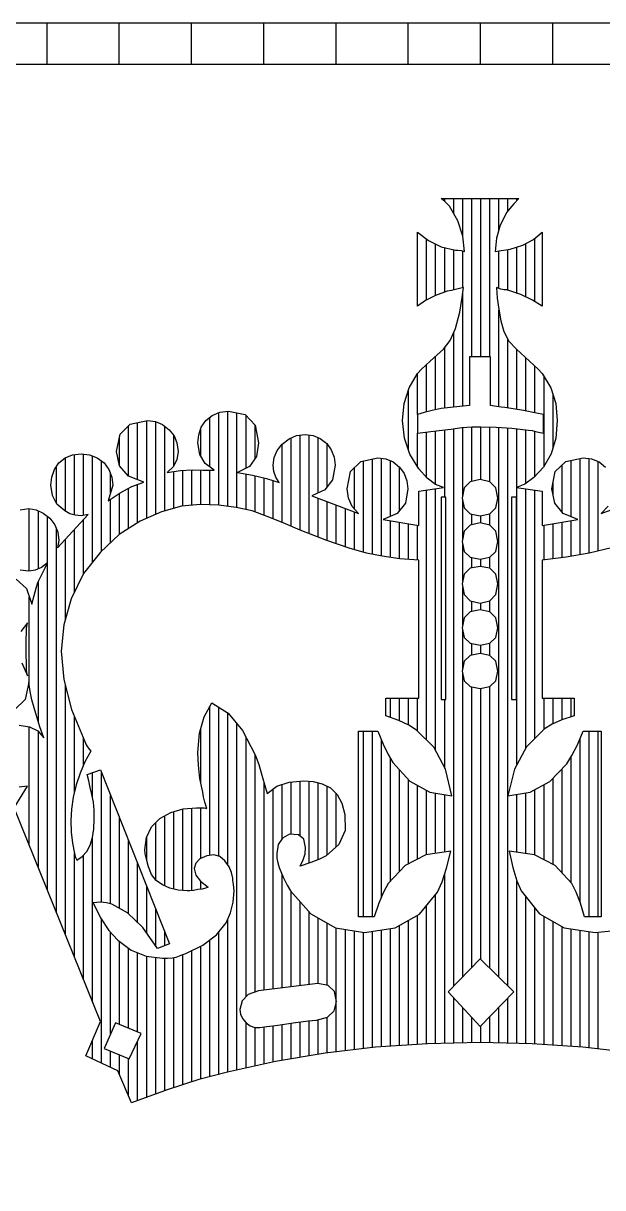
# Model space of a CAD drawing. Extents: x 271 to 16033, y -55852 to 2525.
# Drawn here: x 15933.842 to 15934.239, y -55790.212 to -55789.415 of the extents above; entities that cross this region are included whole.
import ezdxf

# ---------------------------------------------------------------- set-up
doc = ezdxf.new("R2010")
doc.units = 0
doc.header["$MEASUREMENT"] = 0
doc.layers.add('1501-KIR-BETON', color=30, linetype='Continuous')

msp = doc.modelspace()

# ---------------------------------------------------------------- hatches: boundary and pattern name
at = {"layer": '1501-KIR-BETON', "linetype": 'Continuous', "ltscale": 0.125}
h = msp.add_hatch(dxfattribs=at)
h.set_pattern_fill('ANSI31', color=250, scale=0.39543, angle=45, style=0, pattern_type=2)
h.set_pattern_definition([(90, (-439.163473, -591.78704), (-0.04942873692, 3e-18), [])])
h.paths.add_polyline_path([(15935.10555, -55789.41511), (15933.19639, -55789.41511), (15933.19639, -55791.94459), (15935.10555, -55791.94459)], flags=0)
h.paths.add_polyline_path([(15935.07632, -55789.44313), (15935.07632, -55791.91575), (15933.22524, -55791.91575), (15933.22524, -55789.44313)], flags=0)

# ---------------------------------------------------------------- linework, layer by layer
at = {"layer": '1501-KIR-BETON', "color": 250, "linetype": 'Continuous', "ltscale": 0.000325521}
for p, q in [((15934.13057, -55789.53698, 1172.19571), (15934.13057, -55789.53498, 1172.19571)), ((15934.13675, -55789.54531, 1172.19571), (15934.13675, -55789.53498, 1172.19571)), ((15934.14293, -55789.56024, 1172.19571), (15934.14293, -55789.53498, 1172.19571)), ((15934.14911, -55789.6433, 1172.19571), (15934.14911, -55789.53498, 1172.19571)), ((15934.15529, -55789.6433, 1172.19571), (15934.15529, -55789.53498, 1172.19571)), ((15934.16146, -55789.6433, 1172.19571), (15934.16146, -55789.53498, 1172.19571)), ((15934.16764, -55789.55656, 1172.19571), (15934.16764, -55789.53498, 1172.19571)), ((15934.17382, -55789.54337, 1172.19571), (15934.17382, -55789.53498, 1172.19571)), ((15934.18, -55789.53626, 1172.19571), (15934.18, -55789.53498, 1172.19571)), ((15934.11204, -55789.60869, 1172.19571), (15934.11204, -55789.55803, 1172.19571)), ((15934.11821, -55789.6045, 1172.19571), (15934.11821, -55789.56275, 1172.19571)), ((15934.12439, -55789.6014, 1172.19571), (15934.12439, -55789.5661, 1172.19571)), ((15934.18, -55789.59987, 1172.19571), (15934.18, -55789.56813, 1172.19571)), ((15934.18618, -55789.60236, 1172.19571), (15934.18618, -55789.56568, 1172.19571)), ((15934.19236, -55789.60549, 1172.19571), (15934.19236, -55789.56207, 1172.19571)), ((15934.13057, -55789.59906, 1172.19571), (15934.13057, -55789.56852, 1172.19571)), ((15934.13675, -55789.5975, 1172.19571), (15934.13675, -55789.57009, 1172.19571)), ((15934.14293, -55789.59604, 1172.19571), (15934.14293, -55789.57092, 1172.19571)), ((15934.16764, -55789.59646, 1172.19571), (15934.16764, -55789.57079, 1172.19571)), ((15934.17382, -55789.59783, 1172.19571), (15934.17382, -55789.56982, 1172.19571)), ((15934.14293, -55789.67703, 1172.19571), (15934.14293, -55789.59955, 1172.19571)), ((15934.16764, -55789.67757, 1172.19571), (15934.16764, -55789.61138, 1172.19571)), ((15934.13675, -55789.67767, 1172.19571), (15934.13675, -55789.62666, 1172.19571)), ((15934.17382, -55789.67825, 1172.19571), (15934.17382, -55789.63119, 1172.19571)), ((15934.13057, -55789.67841, 1172.19571), (15934.13057, -55789.63696, 1172.19571)), ((15934.18, -55789.67932, 1172.19571), (15934.18, -55789.63833, 1172.19571)), ((15934.12439, -55789.67947, 1172.19571), (15934.12439, -55789.64283, 1172.19571)), ((15934.18618, -55789.68041, 1172.19571), (15934.18618, -55789.64392, 1172.19571)), ((15934.11204, -55789.68284, 1172.19571), (15934.11204, -55789.65481, 1172.19571)), ((15934.11821, -55789.68091, 1172.19571), (15934.11821, -55789.64854, 1172.19571)), ((15934.19236, -55789.68157, 1172.19571), (15934.19236, -55789.64972, 1172.19571)), ((15934.19854, -55789.718, 1172.19571), (15934.19854, -55789.65686, 1172.19571)), ((15934.10586, -55789.7074, 1172.19571), (15934.10586, -55789.66575, 1172.19571)), ((15934.20471, -55789.70558, 1172.19571), (15934.20471, -55789.66952, 1172.19571)), ((15933.92668, -55789.75376, 1172.19571), (15933.92668, -55789.68705, 1172.19571)), ((15933.96993, -55789.71863, 1172.19571), (15933.96993, -55789.68467, 1172.19571)), ((15933.97611, -55789.74474, 1172.19571), (15933.97611, -55789.68141, 1172.19571)), ((15933.98229, -55789.74554, 1172.19571), (15933.98229, -55789.68044, 1172.19571)), ((15933.98846, -55789.74639, 1172.19571), (15933.98846, -55789.68163, 1172.19571)), ((15933.99464, -55789.71946, 1172.19571), (15933.99464, -55789.68342, 1172.19571)), ((15933.91432, -55789.72497, 1172.19571), (15933.91432, -55789.69043, 1172.19571)), ((15933.9205, -55789.72736, 1172.19571), (15933.9205, -55789.68829, 1172.19571)), ((15933.93286, -55789.75104, 1172.19571), (15933.93286, -55789.68776, 1172.19571)), ((15933.93904, -55789.74867, 1172.19571), (15933.93904, -55789.69087, 1172.19571)), ((15933.96375, -55789.71138, 1172.19571), (15933.96375, -55789.69228, 1172.19571)), ((15934.00082, -55789.71288, 1172.19571), (15934.00082, -55789.68997, 1172.19571)), ((15934.11204, -55789.71855, 1172.19571), (15934.11204, -55789.6956, 1172.19571)), ((15934.11821, -55789.72588, 1172.19571), (15934.11821, -55789.6948, 1172.19571)), ((15934.12439, -55789.7307, 1172.19571), (15934.12439, -55789.69397, 1172.19571)), ((15934.13057, -55789.73928, 1172.19571), (15934.13057, -55789.69321, 1172.19571)), ((15934.13675, -55790.074, 1172.19571), (15934.13675, -55789.69246, 1172.19571)), ((15934.14293, -55789.73808, 1172.19571), (15934.14293, -55789.6917, 1172.19571)), ((15934.14911, -55789.72849, 1172.19571), (15934.14911, -55789.69124, 1172.19571)), ((15934.15529, -55789.72741, 1172.19571), (15934.15529, -55789.6911, 1172.19571)), ((15934.16146, -55789.72872, 1172.19571), (15934.16146, -55789.69125, 1172.19571)), ((15934.16764, -55790.06771, 1172.19571), (15934.16764, -55789.69151, 1172.19571)), ((15934.17382, -55790.07378, 1172.19571), (15934.17382, -55789.69197, 1172.19571)), ((15934.18, -55789.73255, 1172.19571), (15934.18, -55789.6926, 1172.19571)), ((15934.18618, -55789.73001, 1172.19571), (15934.18618, -55789.69334, 1172.19571)), ((15934.19236, -55789.72505, 1172.19571), (15934.19236, -55789.69423, 1172.19571)), ((15933.90814, -55789.71788, 1172.19571), (15933.90814, -55789.6978, 1172.19571)), ((15933.94521, -55789.71778, 1172.19571), (15933.94521, -55789.69708, 1172.19571)), ((15934.01936, -55789.75658, 1172.19571), (15934.01936, -55789.70304, 1172.19571)), ((15934.02554, -55789.75924, 1172.19571), (15934.02554, -55789.69885, 1172.19571)), ((15934.03171, -55789.76192, 1172.19571), (15934.03171, -55789.69688, 1172.19571)), ((15934.03789, -55789.76428, 1172.19571), (15934.03789, -55789.69678, 1172.19571)), ((15934.04407, -55789.73635, 1172.19571), (15934.04407, -55789.69859, 1172.19571)), ((15934.05025, -55789.73201, 1172.19571), (15934.05025, -55789.70318, 1172.19571)), ((15933.87725, -55789.75158, 1172.19571), (15933.87725, -55789.71015, 1172.19571)), ((15933.88343, -55789.75177, 1172.19571), (15933.88343, -55789.70981, 1172.19571)), ((15933.88961, -55789.78372, 1172.19571), (15933.88961, -55789.71111, 1172.19571)), ((15933.86489, -55789.74331, 1172.19571), (15933.86489, -55789.71838, 1172.19571)), ((15933.87107, -55789.74895, 1172.19571), (15933.87107, -55789.71225, 1172.19571)), ((15933.89579, -55789.77612, 1172.19571), (15933.89579, -55789.71458, 1172.19571)), ((15934.01318, -55789.71751, 1172.19571), (15934.01318, -55789.71739, 1172.19571)), ((15934.06879, -55789.74735, 1172.19571), (15934.06879, -55789.71924, 1172.19571)), ((15934.07496, -55789.77698, 1172.19571), (15934.07496, -55789.71448, 1172.19571)), ((15934.08114, -55789.77841, 1172.19571), (15934.08114, -55789.71324, 1172.19571)), ((15934.08732, -55789.77967, 1172.19571), (15934.08732, -55789.7128, 1172.19571)), ((15934.0935, -55789.75246, 1172.19571), (15934.0935, -55789.71449, 1172.19571)), ((15934.09968, -55789.74852, 1172.19571), (15934.09968, -55789.71868, 1172.19571)), ((15934.21089, -55789.74954, 1172.19571), (15934.21089, -55789.71727, 1172.19571)), ((15934.21707, -55789.75269, 1172.19571), (15934.21707, -55789.71411, 1172.19571)), ((15934.22325, -55789.77871, 1172.19571), (15934.22325, -55789.7129, 1172.19571)), ((15934.22943, -55789.77759, 1172.19571), (15934.22943, -55789.71298, 1172.19571)), ((15934.23561, -55789.77609, 1172.19571), (15934.23561, -55789.71502, 1172.19571)), ((15933.90196, -55789.73645, 1172.19571), (15933.90196, -55789.72315, 1172.19571)), ((15933.94521, -55789.74695, 1172.19571), (15933.94521, -55789.72176, 1172.19571)), ((15933.95139, -55789.74539, 1172.19571), (15933.95139, -55789.72103, 1172.19571)), ((15933.95757, -55789.74478, 1172.19571), (15933.95757, -55789.72063, 1172.19571)), ((15933.96375, -55789.74424, 1172.19571), (15933.96375, -55789.72073, 1172.19571)), ((15933.96993, -55789.74449, 1172.19571), (15933.96993, -55789.72075, 1172.19571)), ((15933.99464, -55789.74779, 1172.19571), (15933.99464, -55789.72344, 1172.19571)), ((15934.00082, -55789.74947, 1172.19571), (15934.00082, -55789.72469, 1172.19571)), ((15934.007, -55789.75169, 1172.19571), (15934.007, -55789.72624, 1172.19571)), ((15933.91432, -55789.76081, 1172.19571), (15933.91432, -55789.73316, 1172.19571)), ((15933.9205, -55789.75682, 1172.19571), (15933.9205, -55789.73051, 1172.19571)), ((15934.01318, -55789.75409, 1172.19571), (15934.01318, -55789.72808, 1172.19571)), ((15934.11821, -55789.90548, 1172.19571), (15934.11821, -55789.73437, 1172.19571)), ((15934.12439, -55789.91255, 1172.19571), (15934.12439, -55789.73348, 1172.19571)), ((15934.18, -55789.92209, 1172.19571), (15934.18, -55789.73275, 1172.19571)), ((15934.18618, -55789.91083, 1172.19571), (15934.18618, -55789.73361, 1172.19571)), ((15934.19236, -55789.9044, 1172.19571), (15934.19236, -55789.73446, 1172.19571)), ((15934.20471, -55789.73759, 1172.19571), (15934.20471, -55789.72959, 1172.19571)), ((15933.90196, -55789.77043, 1172.19571), (15933.90196, -55789.74067, 1172.19571)), ((15933.90814, -55789.76479, 1172.19571), (15933.90814, -55789.73647, 1172.19571)), ((15934.04407, -55789.76665, 1172.19571), (15934.04407, -55789.74013, 1172.19571)), ((15934.05025, -55789.76901, 1172.19571), (15934.05025, -55789.74243, 1172.19571)), ((15934.14293, -55789.76774, 1172.19571), (15934.14293, -55789.74193, 1172.19571)), ((15933.84636, -55789.78989, 1172.19571), (15933.84636, -55789.74716, 1172.19571)), ((15933.85254, -55789.78834, 1172.19571), (15933.85254, -55789.74859, 1172.19571)), ((15934.05643, -55789.77115, 1172.19571), (15934.05643, -55789.74473, 1172.19571)), ((15934.06261, -55789.7733, 1172.19571), (15934.06261, -55789.74703, 1172.19571)), ((15934.06879, -55789.77521, 1172.19571), (15934.06879, -55789.74933, 1172.19571)), ((15934.14911, -55789.75815, 1172.19571), (15934.14911, -55789.75089, 1172.19571)), ((15934.16146, -55789.75837, 1172.19571), (15934.16146, -55789.75067, 1172.19571)), ((15933.85871, -55789.78421, 1172.19571), (15933.85871, -55789.75239, 1172.19571)), ((15933.88343, -55789.79163, 1172.19571), (15933.88343, -55789.75478, 1172.19571)), ((15934.0935, -55789.78055, 1172.19571), (15934.0935, -55789.75536, 1172.19571)), ((15934.09968, -55789.7814, 1172.19571), (15934.09968, -55789.7564, 1172.19571)), ((15934.10586, -55789.78193, 1172.19571), (15934.10586, -55789.75743, 1172.19571)), ((15934.11204, -55789.78245, 1172.19571), (15934.11204, -55789.75847, 1172.19571)), ((15934.15529, -55789.75707, 1172.19571), (15934.15529, -55789.75196, 1172.19571)), ((15934.19854, -55789.78236, 1172.19571), (15934.19854, -55789.75841, 1172.19571)), ((15934.20471, -55789.78158, 1172.19571), (15934.20471, -55789.75737, 1172.19571)), ((15934.21089, -55789.78081, 1172.19571), (15934.21089, -55789.75633, 1172.19571)), ((15934.21707, -55789.77984, 1172.19571), (15934.21707, -55789.7553, 1172.19571)), ((15933.86489, -55790.02334, 1172.19571), (15933.86489, -55789.76087, 1172.19571)), ((15933.87725, -55789.80448, 1172.19571), (15933.87725, -55789.76145, 1172.19571)), ((15933.87107, -55789.82274, 1172.19571), (15933.87107, -55789.76813, 1172.19571)), ((15934.14293, -55789.79675, 1172.19571), (15934.14293, -55789.77165, 1172.19571)), ((15934.14911, -55789.78778, 1172.19571), (15934.14911, -55789.78063, 1172.19571)), ((15934.15529, -55789.78672, 1172.19571), (15934.15529, -55789.78162, 1172.19571)), ((15934.16146, -55789.788, 1172.19571), (15934.16146, -55789.78043, 1172.19571)), ((15933.85871, -55790.008, 1172.19571), (15933.85871, -55789.78424, 1172.19571)), ((15933.85254, -55789.89302, 1172.19571), (15933.85254, -55789.79697, 1172.19571)), ((15934.14293, -55789.82674, 1172.19571), (15934.14293, -55789.80063, 1172.19571)), ((15933.84636, -55789.86856, 1172.19571), (15933.84636, -55789.80764, 1172.19571)), ((15934.14911, -55789.81745, 1172.19571), (15934.14911, -55789.81051, 1172.19571)), ((15934.15529, -55789.81638, 1172.19571), (15934.15529, -55789.81169, 1172.19571)), ((15934.16146, -55789.81768, 1172.19571), (15934.16146, -55789.81027, 1172.19571)), ((15934.14293, -55789.85643, 1172.19571), (15934.14293, -55789.83052, 1172.19571)), ((15934.14911, -55789.84745, 1172.19571), (15934.14911, -55789.83948, 1172.19571)), ((15934.15529, -55789.84646, 1172.19571), (15934.15529, -55789.84054, 1172.19571)), ((15934.16146, -55789.84765, 1172.19571), (15934.16146, -55789.83926, 1172.19571)), ((15934.14293, -55790.06759, 1172.19571), (15934.14293, -55789.86017, 1172.19571)), ((15933.87107, -55790.03868, 1172.19571), (15933.87107, -55789.86812, 1172.19571)), ((15934.14911, -55790.06118, 1172.19571), (15934.14911, -55789.8691, 1172.19571)), ((15934.15529, -55790.05558, 1172.19571), (15934.15529, -55789.87016, 1172.19571)), ((15934.16146, -55790.06165, 1172.19571), (15934.16146, -55789.86888, 1172.19571)), ((15934.0935, -55789.89001, 1172.19571), (15934.0935, -55789.87686, 1172.19571)), ((15934.09968, -55789.89233, 1172.19571), (15934.09968, -55789.87686, 1172.19571)), ((15934.10586, -55789.89525, 1172.19571), (15934.10586, -55789.87686, 1172.19571)), ((15934.11204, -55789.89949, 1172.19571), (15934.11204, -55789.87686, 1172.19571)), ((15934.13057, -55789.92409, 1172.19571), (15934.13057, -55789.87768, 1172.19571)), ((15934.19854, -55789.89832, 1172.19571), (15934.19854, -55789.87686, 1172.19571)), ((15934.20471, -55789.89438, 1172.19571), (15934.20471, -55789.87686, 1172.19571)), ((15934.21089, -55789.89167, 1172.19571), (15934.21089, -55789.87686, 1172.19571)), ((15934.21707, -55789.88953, 1172.19571), (15934.21707, -55789.87686, 1172.19571)), ((15933.96993, -55789.98447, 1172.19571), (15933.96993, -55789.88241, 1172.19571)), ((15933.97611, -55789.98503, 1172.19571), (15933.97611, -55789.88319, 1172.19571)), ((15933.87725, -55789.94132, 1172.19571), (15933.87725, -55789.88924, 1172.19571)), ((15933.98229, -55789.9911, 1172.19571), (15933.98229, -55789.88703, 1172.19571)), ((15933.98846, -55790.13118, 1172.19571), (15933.98846, -55789.89434, 1172.19571)), ((15933.84636, -55789.97732, 1172.19571), (15933.84636, -55789.89632, 1172.19571)), ((15933.85254, -55789.99266, 1172.19571), (15933.85254, -55789.89967, 1172.19571)), ((15933.96375, -55789.93514, 1172.19571), (15933.96375, -55789.8975, 1172.19571)), ((15934.07496, -55790.02639, 1172.19571), (15934.07496, -55789.89951, 1172.19571)), ((15934.08114, -55790.02639, 1172.19571), (15934.08114, -55789.89951, 1172.19571)), ((15934.22943, -55790.02639, 1172.19571), (15934.22943, -55789.89951, 1172.19571)), ((15934.23561, -55790.02639, 1172.19571), (15934.23561, -55789.89951, 1172.19571)), ((15933.88343, -55789.92271, 1172.19571), (15933.88343, -55789.90444, 1172.19571)), ((15933.99464, -55790.08114, 1172.19571), (15933.99464, -55789.90349, 1172.19571)), ((15934.08732, -55790.01278, 1172.19571), (15934.08732, -55789.9055, 1172.19571)), ((15934.22325, -55790.01629, 1172.19571), (15934.22325, -55789.90428, 1172.19571)), ((15934.00082, -55790.07792, 1172.19571), (15934.00082, -55789.91556, 1172.19571)), ((15934.0935, -55790.00196, 1172.19571), (15934.0935, -55789.91815, 1172.19571)), ((15934.21707, -55790.00322, 1172.19571), (15934.21707, -55789.91708, 1172.19571)), ((15934.09968, -55789.99535, 1172.19571), (15934.09968, -55789.9258, 1172.19571)), ((15934.21089, -55789.99646, 1172.19571), (15934.21089, -55789.92516, 1172.19571)), ((15933.88961, -55789.9448, 1172.19571), (15933.88961, -55789.92782, 1172.19571)), ((15933.89579, -55790.01653, 1172.19571), (15933.89579, -55789.92789, 1172.19571)), ((15934.007, -55790.07657, 1172.19571), (15934.007, -55789.93453, 1172.19571)), ((15934.02554, -55789.97003, 1172.19571), (15934.02554, -55789.93413, 1172.19571)), ((15934.03171, -55789.97134, 1172.19571), (15934.03171, -55789.93353, 1172.19571)), ((15934.03789, -55789.9897, 1172.19571), (15934.03789, -55789.93361, 1172.19571)), ((15934.10586, -55789.99008, 1172.19571), (15934.10586, -55789.93252, 1172.19571)), ((15934.20471, -55789.99056, 1172.19571), (15934.20471, -55789.93157, 1172.19571)), ((15934.01318, -55790.07581, 1172.19571), (15934.01318, -55789.939, 1172.19571)), ((15934.01936, -55789.97276, 1172.19571), (15934.01936, -55789.93591, 1172.19571)), ((15934.04407, -55789.98731, 1172.19571), (15934.04407, -55789.93477, 1172.19571)), ((15934.05025, -55789.98407, 1172.19571), (15934.05025, -55789.93722, 1172.19571)), ((15934.05643, -55789.97857, 1172.19571), (15934.05643, -55789.94212, 1172.19571)), ((15934.11204, -55789.98686, 1172.19571), (15934.11204, -55789.93647, 1172.19571)), ((15934.11821, -55789.98386, 1172.19571), (15934.11821, -55789.93992, 1172.19571)), ((15934.12439, -55789.98297, 1172.19571), (15934.12439, -55789.94175, 1172.19571)), ((15934.18, -55789.98224, 1172.19571), (15934.18, -55789.94257, 1172.19571)), ((15934.18618, -55789.98311, 1172.19571), (15934.18618, -55789.94158, 1172.19571)), ((15934.19236, -55789.98413, 1172.19571), (15934.19236, -55789.93933, 1172.19571)), ((15934.19854, -55789.98734, 1172.19571), (15934.19854, -55789.93599, 1172.19571)), ((15933.90196, -55790.01749, 1172.19571), (15933.90196, -55789.94342, 1172.19571)), ((15934.13057, -55789.98208, 1172.19571), (15934.13057, -55789.94276, 1172.19571)), ((15933.93904, -55790.00529, 1172.19571), (15933.93904, -55789.9574, 1172.19571)), ((15933.94521, -55790.00751, 1172.19571), (15933.94521, -55789.9545, 1172.19571)), ((15933.95139, -55790.00844, 1172.19571), (15933.95139, -55789.95267, 1172.19571)), ((15933.95757, -55790.0085, 1172.19571), (15933.95757, -55789.95211, 1172.19571)), ((15933.96375, -55789.98655, 1172.19571), (15933.96375, -55789.95183, 1172.19571)), ((15933.90814, -55790.02066, 1172.19571), (15933.90814, -55789.95895, 1172.19571)), ((15933.93286, -55790.00117, 1172.19571), (15933.93286, -55789.9621, 1172.19571)), ((15933.88961, -55790.08471, 1172.19571), (15933.88961, -55789.97219, 1172.19571)), ((15933.91432, -55790.02443, 1172.19571), (15933.91432, -55789.97448, 1172.19571)), ((15933.92668, -55789.98756, 1172.19571), (15933.92668, -55789.97192, 1172.19571)), ((15933.87725, -55790.05402, 1172.19571), (15933.87725, -55789.98304, 1172.19571)), ((15933.88343, -55790.06936, 1172.19571), (15933.88343, -55789.98426, 1172.19571)), ((15933.9205, -55790.03043, 1172.19571), (15933.9205, -55789.99002, 1172.19571)), ((15934.01936, -55790.07506, 1172.19571), (15934.01936, -55789.99745, 1172.19571)), ((15934.13057, -55790.11298, 1172.19571), (15934.13057, -55789.99698, 1172.19571)), ((15933.92668, -55790.03766, 1172.19571), (15933.92668, -55790.00555, 1172.19571)), ((15933.96375, -55790.00753, 1172.19571), (15933.96375, -55790.00225, 1172.19571)), ((15934.18, -55790.113, 1172.19571), (15934.18, -55790.00211, 1172.19571)), ((15934.02554, -55790.0743, 1172.19571), (15934.02554, -55790.00911, 1172.19571)), ((15934.12439, -55790.11311, 1172.19571), (15934.12439, -55790.01104, 1172.19571)), ((15934.18618, -55790.11314, 1172.19571), (15934.18618, -55790.01278, 1172.19571)), ((15933.93286, -55790.04644, 1172.19571), (15933.93286, -55790.02108, 1172.19571)), ((15934.03171, -55790.07355, 1172.19571), (15934.03171, -55790.01615, 1172.19571)), ((15934.11821, -55790.11327, 1172.19571), (15934.11821, -55790.01863, 1172.19571)), ((15934.19236, -55790.11337, 1172.19571), (15934.19236, -55790.02061, 1172.19571)), ((15933.89579, -55790.12656, 1172.19571), (15933.89579, -55790.02816, 1172.19571)), ((15933.98229, -55790.13255, 1172.19571), (15933.98229, -55790.02776, 1172.19571)), ((15934.03789, -55790.07279, 1172.19571), (15934.03789, -55790.02318, 1172.19571)), ((15934.04407, -55790.07215, 1172.19571), (15934.04407, -55790.02729, 1172.19571)), ((15934.10586, -55790.11411, 1172.19571), (15934.10586, -55790.02884, 1172.19571)), ((15934.11204, -55790.11369, 1172.19571), (15934.11204, -55790.02539, 1172.19571)), ((15934.19854, -55790.1138, 1172.19571), (15934.19854, -55790.02621, 1172.19571)), ((15934.20471, -55790.11422, 1172.19571), (15934.20471, -55790.02968, 1172.19571)), ((15933.90196, -55790.10639, 1172.19571), (15933.90196, -55790.03707, 1172.19571)), ((15933.93904, -55790.04623, 1172.19571), (15933.93904, -55790.03661, 1172.19571)), ((15933.97611, -55790.13414, 1172.19571), (15933.97611, -55790.03667, 1172.19571)), ((15934.05025, -55790.07334, 1172.19571), (15934.05025, -55790.03075, 1172.19571)), ((15934.05643, -55790.08435, 1172.19571), (15934.05643, -55790.03401, 1172.19571)), ((15934.06261, -55790.11805, 1172.19571), (15934.06261, -55790.03499, 1172.19571)), ((15934.06879, -55790.11733, 1172.19571), (15934.06879, -55790.03598, 1172.19571)), ((15934.07496, -55790.11661, 1172.19571), (15934.07496, -55790.03696, 1172.19571)), ((15934.08114, -55790.11589, 1172.19571), (15934.08114, -55790.03629, 1172.19571)), ((15934.08732, -55790.11537, 1172.19571), (15934.08732, -55790.03537, 1172.19571)), ((15934.0935, -55790.11495, 1172.19571), (15934.0935, -55790.03444, 1172.19571)), ((15934.09968, -55790.11453, 1172.19571), (15934.09968, -55790.03229, 1172.19571)), ((15934.21089, -55790.11464, 1172.19571), (15934.21089, -55790.03315, 1172.19571)), ((15934.21707, -55790.11506, 1172.19571), (15934.21707, -55790.03464, 1172.19571)), ((15934.22325, -55790.11549, 1172.19571), (15934.22325, -55790.03556, 1172.19571)), ((15934.22943, -55790.11612, 1172.19571), (15934.22943, -55790.03648, 1172.19571)), ((15934.23561, -55790.11684, 1172.19571), (15934.23561, -55790.03689, 1172.19571)), ((15933.90814, -55790.10006, 1172.19571), (15933.90814, -55790.04334, 1172.19571)), ((15933.96993, -55790.13575, 1172.19571), (15933.96993, -55790.04221, 1172.19571)), ((15933.91432, -55790.10265, 1172.19571), (15933.91432, -55790.04796, 1172.19571)), ((15933.9205, -55790.10525, 1172.19571), (15933.9205, -55790.05108, 1172.19571)), ((15933.92668, -55790.14986, 1172.19571), (15933.92668, -55790.05347, 1172.19571)), ((15933.95139, -55790.14126, 1172.19571), (15933.95139, -55790.05227, 1172.19571)), ((15933.95757, -55790.13926, 1172.19571), (15933.95757, -55790.04951, 1172.19571)), ((15933.96375, -55790.13736, 1172.19571), (15933.96375, -55790.04652, 1172.19571)), ((15933.93286, -55790.14759, 1172.19571), (15933.93286, -55790.05424, 1172.19571)), ((15933.93904, -55790.14531, 1172.19571), (15933.93904, -55790.05474, 1172.19571)), ((15933.94521, -55790.14325, 1172.19571), (15933.94521, -55790.05422, 1172.19571)), ((15934.05643, -55790.11876, 1172.19571), (15934.05643, -55790.08455, 1172.19571)), ((15934.13675, -55790.11284, 1172.19571), (15934.13675, -55790.08183, 1172.19571)), ((15934.17382, -55790.11287, 1172.19571), (15934.17382, -55790.08207, 1172.19571)), ((15934.14293, -55790.11271, 1172.19571), (15934.14293, -55790.08848, 1172.19571)), ((15934.16764, -55790.11273, 1172.19571), (15934.16764, -55790.08836, 1172.19571)), ((15933.99464, -55790.12981, 1172.19571), (15933.99464, -55790.09886, 1172.19571)), ((15934.007, -55790.12708, 1172.19571), (15934.007, -55790.10173, 1172.19571)), ((15934.01318, -55790.12571, 1172.19571), (15934.01318, -55790.10092, 1172.19571)), ((15934.01936, -55790.12458, 1172.19571), (15934.01936, -55790.10011, 1172.19571)), ((15934.02554, -55790.12354, 1172.19571), (15934.02554, -55790.0992, 1172.19571)), ((15934.03171, -55790.12251, 1172.19571), (15934.03171, -55790.09835, 1172.19571)), ((15934.03789, -55790.12147, 1172.19571), (15934.03789, -55790.09759, 1172.19571)), ((15934.04407, -55790.12044, 1172.19571), (15934.04407, -55790.09686, 1172.19571)), ((15934.05025, -55790.11948, 1172.19571), (15934.05025, -55790.09505, 1172.19571)), ((15934.14911, -55790.11257, 1172.19571), (15934.14911, -55790.09514, 1172.19571)), ((15934.15529, -55790.11245, 1172.19571), (15934.15529, -55790.10094, 1172.19571)), ((15934.16146, -55790.11259, 1172.19571), (15934.16146, -55790.09465, 1172.19571)), ((15934.00082, -55790.12845, 1172.19571), (15934.00082, -55790.10204, 1172.19571)), ((15933.88961, -55790.12364, 1172.19571), (15933.88961, -55790.11079, 1172.19571)), ((15933.9205, -55790.15214, 1172.19571), (15933.9205, -55790.11152, 1172.19571)), ((15933.90196, -55790.12948, 1172.19571), (15933.90196, -55790.11839, 1172.19571)), ((15933.90814, -55790.13464, 1172.19571), (15933.90814, -55790.1209, 1172.19571)), ((15933.91432, -55790.14891, 1172.19571), (15933.91432, -55790.1234, 1172.19571))]:
    msp.add_line(p, q, dxfattribs=at)
at = {"layer": '1501-KIR-BETON', "color": 250, "linetype": 'Continuous', "ltscale": 0.125}
for p, q in [((15934.15488, -55789.6433, 1172.19571), (15934.14749, -55789.6433, 1172.19571)), ((15934.14749, -55789.6433, 1172.19571), (15934.14749, -55789.67665, 1172.19571)), ((15934.16189, -55789.6433, 1172.19571), (15934.15488, -55789.6433, 1172.19571)), ((15934.16189, -55789.67665, 1172.19571), (15934.16189, -55789.6433, 1172.19571)), ((15934.1281, -55789.67872, 1172.19571), (15934.12193, -55789.67997, 1172.19571)), ((15934.1346, -55789.67791, 1172.19571), (15934.1281, -55789.67872, 1172.19571)), ((15934.14099, -55789.6772, 1172.19571), (15934.1346, -55789.67791, 1172.19571)), ((15934.14749, -55789.67665, 1172.19571), (15934.14099, -55789.6772, 1172.19571)), ((15934.16592, -55789.67735, 1172.19571), (15934.16189, -55789.67665, 1172.19571)), ((15934.16913, -55789.67776, 1172.19571), (15934.16592, -55789.67735, 1172.19571)), ((15934.17178, -55789.6779, 1172.19571), (15934.16913, -55789.67776, 1172.19571)), ((15934.18456, -55789.6801, 1172.19571), (15934.17178, -55789.6779, 1172.19571)), ((15934.11658, -55789.68132, 1172.19571), (15934.11203, -55789.68284, 1172.19571)), ((15934.11203, -55789.68284, 1172.19571), (15934.11203, -55789.6956, 1172.19571)), ((15934.12193, -55789.67997, 1172.19571), (15934.11658, -55789.68132, 1172.19571)), ((15934.19331, -55789.68175, 1172.19571), (15934.18456, -55789.6801, 1172.19571)), ((15934.19812, -55789.68284, 1172.19571), (15934.19331, -55789.68175, 1172.19571)), ((15934.19812, -55789.6956, 1172.19571), (15934.19812, -55789.68284, 1172.19571)), ((15934.11203, -55789.6956, 1172.19571), (15934.1192, -55789.69467, 1172.19571)), ((15934.1192, -55789.69467, 1172.19571), (15934.12673, -55789.69365, 1172.19571)), ((15934.12673, -55789.69365, 1172.19571), (15934.13473, -55789.69273, 1172.19571)), ((15934.13473, -55789.69273, 1172.19571), (15934.14226, -55789.69175, 1172.19571)), ((15934.14226, -55789.69175, 1172.19571), (15934.14915, -55789.69123, 1172.19571)), ((15934.14915, -55789.69123, 1172.19571), (15934.15531, -55789.69109, 1172.19571)), ((15934.15531, -55789.69109, 1172.19571), (15934.16575, -55789.69136, 1172.19571)), ((15934.16575, -55789.69136, 1172.19571), (15934.17656, -55789.69218, 1172.19571)), ((15934.17656, -55789.69218, 1172.19571), (15934.18785, -55789.69355, 1172.19571)), ((15934.18785, -55789.69355, 1172.19571), (15934.19033, -55789.6938, 1172.19571)), ((15934.19033, -55789.6938, 1172.19571), (15934.19372, -55789.69452, 1172.19571)), ((15934.19372, -55789.69452, 1172.19571), (15934.19812, -55789.6956, 1172.19571)), ((15934.15488, -55789.72733, 1172.19571), (15934.14802, -55789.72871, 1172.19571)), ((15934.16146, -55789.72871, 1172.19571), (15934.15488, -55789.72733, 1172.19571)), ((15934.14391, -55789.73294, 1172.19571), (15934.14255, -55789.74009, 1172.19571)), ((15934.14802, -55789.72871, 1172.19571), (15934.14391, -55789.73294, 1172.19571)), ((15934.16547, -55789.73294, 1172.19571), (15934.16146, -55789.72871, 1172.19571)), ((15934.16684, -55789.74009, 1172.19571), (15934.16547, -55789.73294, 1172.19571)), ((15934.14255, -55789.74009, 1172.19571), (15934.14391, -55789.74666, 1172.19571)), ((15934.16547, -55789.74666, 1172.19571), (15934.16684, -55789.74009, 1172.19571)), ((15934.14391, -55789.74666, 1172.19571), (15934.14802, -55789.75068, 1172.19571)), ((15934.14802, -55789.75068, 1172.19571), (15934.15488, -55789.75204, 1172.19571)), ((15934.15488, -55789.75204, 1172.19571), (15934.16146, -55789.75068, 1172.19571)), ((15934.16146, -55789.75068, 1172.19571), (15934.16547, -55789.74666, 1172.19571)), ((15934.14802, -55789.75837, 1172.19571), (15934.14391, -55789.7626, 1172.19571)), ((15934.15488, -55789.75698, 1172.19571), (15934.14802, -55789.75837, 1172.19571)), ((15934.16146, -55789.75837, 1172.19571), (15934.15488, -55789.75698, 1172.19571)), ((15934.16547, -55789.7626, 1172.19571), (15934.16146, -55789.75837, 1172.19571)), ((15934.14391, -55789.7626, 1172.19571), (15934.14255, -55789.76975, 1172.19571)), ((15934.16684, -55789.76975, 1172.19571), (15934.16547, -55789.7626, 1172.19571)), ((15934.14255, -55789.76975, 1172.19571), (15934.14391, -55789.77652, 1172.19571)), ((15934.16547, -55789.77652, 1172.19571), (15934.16684, -55789.76975, 1172.19571)), ((15934.14391, -55789.77652, 1172.19571), (15934.14802, -55789.78043, 1172.19571)), ((15934.14802, -55789.78043, 1172.19571), (15934.15488, -55789.7817, 1172.19571)), ((15934.15488, -55789.7817, 1172.19571), (15934.16146, -55789.78043, 1172.19571)), ((15934.16146, -55789.78043, 1172.19571), (15934.16547, -55789.77652, 1172.19571)), ((15934.14802, -55789.78799, 1172.19571), (15934.14391, -55789.79202, 1172.19571)), ((15934.15488, -55789.78664, 1172.19571), (15934.14802, -55789.78799, 1172.19571)), ((15934.16146, -55789.78799, 1172.19571), (15934.15488, -55789.78664, 1172.19571)), ((15934.16547, -55789.79202, 1172.19571), (15934.16146, -55789.78799, 1172.19571)), ((15934.14391, -55789.79202, 1172.19571), (15934.14255, -55789.79859, 1172.19571)), ((15934.14255, -55789.79859, 1172.19571), (15934.14391, -55789.80585, 1172.19571)), ((15934.16684, -55789.79859, 1172.19571), (15934.16547, -55789.79202, 1172.19571)), ((15934.16547, -55789.80585, 1172.19571), (15934.16684, -55789.79859, 1172.19571)), ((15934.14391, -55789.80585, 1172.19571), (15934.14802, -55789.81028, 1172.19571)), ((15934.16146, -55789.81028, 1172.19571), (15934.16547, -55789.80585, 1172.19571)), ((15934.14802, -55789.81028, 1172.19571), (15934.15488, -55789.81178, 1172.19571)), ((15934.15488, -55789.81178, 1172.19571), (15934.16146, -55789.81028, 1172.19571)), ((15934.14391, -55789.82179, 1172.19571), (15934.14255, -55789.82867, 1172.19571)), ((15934.14802, -55789.81767, 1172.19571), (15934.14391, -55789.82179, 1172.19571)), ((15934.15488, -55789.8163, 1172.19571), (15934.14802, -55789.81767, 1172.19571)), ((15934.16146, -55789.81767, 1172.19571), (15934.15488, -55789.8163, 1172.19571)), ((15934.16547, -55789.82179, 1172.19571), (15934.16146, -55789.81767, 1172.19571)), ((15934.16684, -55789.82867, 1172.19571), (15934.16547, -55789.82179, 1172.19571)), ((15934.14255, -55789.82867, 1172.19571), (15934.14391, -55789.83525, 1172.19571)), ((15934.16547, -55789.83525, 1172.19571), (15934.16684, -55789.82867, 1172.19571)), ((15934.14391, -55789.83525, 1172.19571), (15934.14802, -55789.83926, 1172.19571)), ((15934.16146, -55789.83926, 1172.19571), (15934.16547, -55789.83525, 1172.19571)), ((15934.14802, -55789.83926, 1172.19571), (15934.15488, -55789.84063, 1172.19571)), ((15934.15488, -55789.84638, 1172.19571), (15934.14802, -55789.84765, 1172.19571)), ((15934.15488, -55789.84063, 1172.19571), (15934.16146, -55789.83926, 1172.19571)), ((15934.16146, -55789.84765, 1172.19571), (15934.15488, -55789.84638, 1172.19571)), ((15934.14391, -55789.85157, 1172.19571), (15934.14255, -55789.85833, 1172.19571)), ((15934.14802, -55789.84765, 1172.19571), (15934.14391, -55789.85157, 1172.19571)), ((15934.16547, -55789.85157, 1172.19571), (15934.16146, -55789.84765, 1172.19571)), ((15934.16684, -55789.85833, 1172.19571), (15934.16547, -55789.85157, 1172.19571)), ((15934.14255, -55789.85833, 1172.19571), (15934.14391, -55789.8649, 1172.19571)), ((15934.16547, -55789.8649, 1172.19571), (15934.16684, -55789.85833, 1172.19571)), ((15934.14391, -55789.8649, 1172.19571), (15934.14802, -55789.86889, 1172.19571)), ((15934.14802, -55789.86889, 1172.19571), (15934.15488, -55789.87024, 1172.19571)), ((15934.15488, -55789.87024, 1172.19571), (15934.16146, -55789.86889, 1172.19571)), ((15934.16146, -55789.86889, 1172.19571), (15934.16547, -55789.8649, 1172.19571))]:
    msp.add_line(p, q, dxfattribs=at)
at = {"layer": '1501-KIR-BETON', "color": 250, "linetype": 'Continuous', "ltscale": 0.125, "elevation": 1172.19571}
for points in [[(15935.10555, -55789.4151), (15933.19639, -55789.4151), (15933.19639, -55791.94459), (15935.10555, -55791.94459)], [(15935.07632, -55789.44313), (15935.07632, -55791.91575), (15933.22524, -55791.91575), (15933.22524, -55789.44313)], [(15934.1281, -55789.87768), (15934.13141, -55789.87768), (15934.13141, -55789.73928), (15934.1281, -55789.73928)], [(15934.17629, -55789.87768), (15934.1796, -55789.87768), (15934.1796, -55789.73928), (15934.17629, -55789.73928)], [(15934.12565, -55790.00949), (15934.12881, -55790.0025), (15934.1318, -55789.99312), (15934.13473, -55789.98148), (15934.11764, -55789.98394), (15934.10342, -55789.99134), (15934.09187, -55790.0037), (15934.08868, -55790.00948), (15934.08557, -55790.01702), (15934.08237, -55790.02639), (15934.07168, -55790.02639), (15934.07168, -55789.89951), (15934.08486, -55789.89951), (15934.08845, -55789.90825), (15934.09186, -55789.91546), (15934.09518, -55789.92092), (15934.10683, -55789.93357), (15934.12031, -55789.94109), (15934.13554, -55789.94357), (15934.13124, -55789.92534), (15934.1232, -55789.91032), (15934.11122, -55789.8987), (15934.10614, -55789.89538), (15934.09916, -55789.89208), (15934.09024, -55789.88881), (15934.09024, -55789.87686), (15934.11289, -55789.87686), (15934.11289, -55789.78252), (15934.09983, -55789.78142), (15934.08788, -55789.77978), (15934.07704, -55789.77758), (15934.06511, -55789.77416), (15934.04999, -55789.76892), (15934.03174, -55789.76193), (15934.02008, -55789.75687), (15934.00906, -55789.75244), (15933.99878, -55789.74873), (15933.98794, -55789.74628), (15933.97611, -55789.74474), (15933.96336, -55789.74422), (15933.95057, -55789.74547), (15933.93687, -55789.74927), (15933.92218, -55789.75574), (15933.90793, -55789.76493), (15933.89496, -55789.77688), (15933.88345, -55789.79158), (15933.87511, -55789.80893), (15933.86996, -55789.82655), (15933.8682, -55789.84471), (15933.86999, -55789.86395), (15933.87534, -55789.88455), (15933.88427, -55789.90651), (15933.88525, -55789.90868), (15933.88659, -55789.91092), (15933.88839, -55789.91309), (15933.88446, -55789.92035), (15933.88108, -55789.92808), (15933.87851, -55789.93617), (15933.87643, -55789.94466), (15933.87519, -55789.95279), (15933.87477, -55789.96046), (15933.87506, -55789.96844), (15933.8759, -55789.97595), (15933.87726, -55789.98311), (15933.87742, -55789.9842), (15933.87794, -55789.98575), (15933.8789, -55789.98767), (15933.88263, -55789.98517), (15933.88562, -55789.98177), (15933.88797, -55789.97735), (15933.88963, -55789.97212), (15933.89056, -55789.96624), (15933.89085, -55789.95964), (15933.89071, -55789.95343), (15933.89019, -55789.94787), (15933.88921, -55789.94275), (15933.88808, -55789.93795), (15933.88704, -55789.93342), (15933.8859, -55789.92916), (15933.89498, -55789.92586), (15933.94234, -55790.04492), (15933.93409, -55790.04819), (15933.92396, -55790.03379), (15933.91347, -55790.02361), (15933.9028, -55790.01771), (15933.89921, -55790.01678), (15933.895, -55790.01647), (15933.89003, -55790.01689), (15933.89515, -55790.02718), (15933.90072, -55790.03572), (15933.90692, -55790.04242), (15933.9161, -55790.04929), (15933.9263, -55790.05343), (15933.9374, -55790.0548), (15933.94095, -55790.05467), (15933.94415, -55790.05437), (15933.9469, -55790.05398), (15933.94904, -55790.05314), (15933.9513, -55790.05231), (15933.95347, -55790.05149), (15933.96511, -55790.04586), (15933.97436, -55790.03886), (15933.98106, -55790.03047), (15933.98411, -55790.02372), (15933.98587, -55790.0165), (15933.98644, -55790.00864), (15933.98603, -55790.00438), (15933.98571, -55790.00151), (15933.98558, -55790), (15933.98475, -55789.99618), (15933.983, -55789.99217), (15933.98025, -55789.98805), (15933.97667, -55789.98519), (15933.97254, -55789.98407), (15933.96787, -55789.98478), (15933.96307, -55789.98684), (15933.96019, -55789.98971), (15933.95923, -55789.99342), (15933.96032, -55789.99782), (15933.96351, -55790.00205), (15933.96869, -55790.00619), (15933.96689, -55790.00688), (15933.96462, -55790.00741), (15933.96173, -55790.00782), (15933.95869, -55790.0084), (15933.95621, -55790.00861), (15933.95429, -55790.00864), (15933.94826, -55790.00822), (15933.9426, -55790.00689), (15933.9374, -55790.00455), (15933.93312, -55790.00152), (15933.93002, -55789.99739), (15933.92794, -55789.99217), (15933.92655, -55789.98709), (15933.92572, -55789.98328), (15933.92545, -55789.98066), (15933.92656, -55789.97217), (15933.92997, -55789.96495), (15933.93577, -55789.95922), (15933.94319, -55789.95509), (15933.95152, -55789.95263), (15933.96087, -55789.95182), (15933.96379, -55789.95183), (15933.96607, -55789.95194), (15933.96787, -55789.95225), (15933.96649, -55789.94798), (15933.96556, -55789.94427), (15933.96499, -55789.94112), (15933.96305, -55789.93177), (15933.96202, -55789.92271), (15933.96173, -55789.91391), (15933.9628, -55789.90085), (15933.96598, -55789.88963), (15933.97118, -55789.88013), (15933.98245, -55789.88713), (15933.99233, -55789.89898), (15934.00083, -55789.91558), (15934.00334, -55789.92232), (15934.00602, -55789.93107), (15934.00909, -55789.94194), (15934.01578, -55789.93713), (15934.0242, -55789.93425), (15934.03419, -55789.9333), (15934.04064, -55789.93384), (15934.04671, -55789.93548), (15934.05233, -55789.93824), (15934.05699, -55789.94265), (15934.06029, -55789.94862), (15934.06221, -55789.95633), (15934.06247, -55789.96746), (15934.05825, -55789.97695), (15934.04945, -55789.98478), (15934.04495, -55789.98697), (15934.03898, -55789.98933), (15934.03174, -55789.99179), (15934.03379, -55789.98755), (15934.03503, -55789.98322), (15934.03543, -55789.97899), (15934.03421, -55789.97335), (15934.0305, -55789.97037), (15934.0243, -55789.96995), (15934.01951, -55789.97253), (15934.01663, -55789.97695), (15934.01566, -55789.98311), (15934.01582, -55789.9863), (15934.01634, -55789.98941), (15934.0173, -55789.99261), (15934.02015, -55789.99932), (15934.02282, -55790.00467), (15934.02512, -55790.00864), (15934.039, -55790.02444), (15934.0559, -55790.03392), (15934.0758, -55790.0371), (15934.09669, -55790.03396), (15934.11327, -55790.0247)], [(15934.15488, -55790.10135), (15934.17797, -55790.07784), (15934.15488, -55790.05519), (15934.13305, -55790.07784)], [(15934.05039, -55790.09501), (15934.05494, -55790.09078), (15934.05645, -55790.08446), (15934.05507, -55790.07758), (15934.05084, -55790.07346), (15934.04369, -55790.07208), (15934.00329, -55790.07702), (15933.99614, -55790.07961), (15933.99192, -55790.08392), (15933.99052, -55790.08979), (15933.99096, -55790.09297), (15933.9923, -55790.09597), (15933.99465, -55790.09886), (15933.99738, -55790.10091), (15934.00058, -55790.10204), (15934.00415, -55790.10216), (15934.0088, -55790.10146), (15934.01291, -55790.10095), (15934.01648, -55790.10053), (15934.02853, -55790.09875), (15934.03738, -55790.09763), (15934.04283, -55790.09722)], [(15933.90529, -55790.09886), (15933.89747, -55790.11657), (15933.91475, -55790.12358), (15933.92299, -55790.1063)]]:
    msp.add_lwpolyline(points, close=True, dxfattribs=at)
for points in [[(15933.84017, -55789.7479), (15933.84597, -55789.7471), (15933.85107, -55789.7479), (15933.85582, -55789.75015), (15933.86038, -55789.75367), (15933.86382, -55789.75818), (15933.86587, -55789.76333), (15933.86657, -55789.76893), (15933.86575, -55789.77388), (15933.88672, -55789.75122), (15933.88178, -55789.75204), (15933.87782, -55789.75173), (15933.87411, -55789.7507), (15933.87069, -55789.74873), (15933.86529, -55789.74406), (15933.86219, -55789.73818), (15933.86119, -55789.73102), (15933.86176, -55789.72552), (15933.86353, -55789.72048), (15933.86657, -55789.71581), (15933.87079, -55789.71237), (15933.87593, -55789.7103), (15933.88178, -55789.70962), (15933.88758, -55789.7103), (15933.89275, -55789.71237), (15933.89747, -55789.71581), (15933.90088, -55789.72048), (15933.90293, -55789.72552), (15933.90362, -55789.73102), (15933.90035, -55789.74177), (15933.90846, -55789.73625), (15933.91649, -55789.73201), (15933.92463, -55789.72896), (15933.91434, -55789.72499), (15933.90817, -55789.71799), (15933.90611, -55789.70798), (15933.90844, -55789.6963), (15933.91545, -55789.6893), (15933.92713, -55789.68696), (15933.93261, -55789.68765), (15933.93756, -55789.68971), (15933.94195, -55789.69315), (15933.94537, -55789.69726), (15933.94741, -55789.70221), (15933.9481, -55789.70798), (15933.94728, -55789.71371), (15933.94482, -55789.71855), (15933.94071, -55789.72238), (15933.94974, -55789.72114), (15933.95787, -55789.72061), (15933.96499, -55789.72075), (15933.97282, -55789.72075), (15933.96665, -55789.71622), (15933.96295, -55789.71005), (15933.96173, -55789.70223), (15933.96228, -55789.6966), (15933.96403, -55789.69146), (15933.96705, -55789.68696), (15933.97148, -55789.68342), (15933.97663, -55789.68118), (15933.9827, -55789.68039), (15933.99409, -55789.68284), (15934.00098, -55789.69015), (15934.00329, -55789.70223), (15934.00175, -55789.71157), (15933.99702, -55789.71825), (15933.98889, -55789.72238), (15933.99918, -55789.72428), (15934.00866, -55789.72665), (15934.0173, -55789.72939), (15934.01495, -55789.72566), (15934.01361, -55789.72174), (15934.01317, -55789.71744), (15934.01386, -55789.71225), (15934.01593, -55789.70742), (15934.01936, -55789.70304), (15934.02408, -55789.69949), (15934.02924, -55789.69722), (15934.03501, -55789.69642), (15934.04053, -55789.69711), (15934.04547, -55789.69917), (15934.04984, -55789.70261), (15934.053, -55789.70701), (15934.05497, -55789.71195), (15934.05564, -55789.71744), (15934.05385, -55789.72737), (15934.04848, -55789.73429), (15934.03957, -55789.73846), (15934.07168, -55789.75041), (15934.06728, -55789.74575), (15934.0647, -55789.74009), (15934.06385, -55789.73351), (15934.06619, -55789.72184), (15934.07319, -55789.71483), (15934.08486, -55789.7125), (15934.09036, -55789.71318), (15934.0953, -55789.71525), (15934.09969, -55789.71869), (15934.10284, -55789.72308), (15934.10478, -55789.72803), (15934.10545, -55789.73351), (15934.10365, -55789.74353), (15934.09808, -55789.75054), (15934.08856, -55789.75453), (15934.11289, -55789.75861), (15934.11289, -55789.73515), (15934.12978, -55789.73269), (15934.1243, -55789.73067), (15934.11863, -55789.72635), (15934.11289, -55789.71993), (15934.1067, -55789.70991), (15934.10299, -55789.69888), (15934.10176, -55789.68696), (15934.10287, -55789.67515), (15934.10628, -55789.66443), (15934.11203, -55789.65481), (15934.1148, -55789.65182), (15934.12068, -55789.64617), (15934.12978, -55789.63797), (15934.13431, -55789.63217), (15934.13801, -55789.62381), (15934.14088, -55789.61282), (15934.1417, -55789.60845), (15934.14254, -55789.6028), (15934.14337, -55789.59593), (15934.13884, -55789.59703), (15934.13513, -55789.59786), (15934.13224, -55789.59843), (15934.12426, -55789.60145), (15934.11755, -55789.60484), (15934.11203, -55789.6087), (15934.11203, -55789.55802), (15934.11959, -55789.56381), (15934.12825, -55789.56794), (15934.13799, -55789.5704), (15934.1396, -55789.57043), (15934.14175, -55789.57064), (15934.14418, -55789.57122), (15934.14306, -55789.56064), (15934.13966, -55789.55034), (15934.13387, -55789.54032), (15934.13248, -55789.53885), (15934.13061, -55789.53702), (15934.1281, -55789.53498), (15934.15488, -55789.53498), (15934.18123, -55789.53498), (15934.17783, -55789.53853), (15934.17505, -55789.54172), (15934.17302, -55789.54444), (15934.16861, -55789.55321), (15934.16603, -55789.56216), (15934.16519, -55789.57122), (15934.16915, -55789.57052), (15934.17264, -55789.56999), (15934.17548, -55789.56958), (15934.18398, -55789.56686), (15934.19129, -55789.56295), (15934.1973, -55789.55802), (15934.1973, -55789.6087), (15934.19074, -55789.60445), (15934.1826, -55789.60073), (15934.17302, -55789.59757), (15934.17138, -55789.59742), (15934.16903, -55789.5969), (15934.16602, -55789.59593), (15934.16657, -55789.60308), (15934.16751, -55789.61059), (15934.16889, -55789.61858), (15934.17095, -55789.62599), (15934.17454, -55789.63248), (15934.1796, -55789.63797), (15934.18867, -55789.64617), (15934.19455, -55789.65182), (15934.1973, -55789.65481), (15934.2031, -55789.66443), (15934.20651, -55789.67515), (15934.20762, -55789.68696), (15934.20663, -55789.69903), (15934.20353, -55789.70963), (15934.19812, -55789.71869), (15934.19168, -55789.7258), (15934.1855, -55789.73053), (15934.1796, -55789.73269), (15934.1973, -55789.73515), (15934.1973, -55789.75861), (15934.22163, -55789.75453), (15934.21173, -55789.75054), (15934.20586, -55789.74353), (15934.20393, -55789.73351), (15934.20627, -55789.72184), (15934.21337, -55789.71483), (15934.22533, -55789.7125), (15934.23112, -55789.71318), (15934.23616, -55789.71525), (15934.24054, -55789.71869)], [(15934.24248, -55789.74547), (15934.23767, -55789.75041), (15934.26814, -55789.73928)], [(15934.24468, -55789.77388), (15934.22947, -55789.77758), (15934.21362, -55789.78046), (15934.1973, -55789.78252), (15934.1973, -55789.87686), (15934.21914, -55789.87686), (15934.21914, -55789.88881), (15934.2108, -55789.89171), (15934.20401, -55789.89469), (15934.19898, -55789.89787), (15934.18659, -55789.91008), (15934.17823, -55789.92531), (15934.17383, -55789.94357), (15934.18907, -55789.94112), (15934.20255, -55789.93381), (15934.2142, -55789.92173), (15934.21764, -55789.91616), (15934.22135, -55789.90866), (15934.22533, -55789.89951), (15934.23767, -55789.89951), (15934.23767, -55790.02639), (15934.22615, -55790.02639), (15934.22353, -55790.01702), (15934.22064, -55790.00948), (15934.21751, -55790.0037), (15934.20622, -55789.99134), (15934.19199, -55789.98394), (15934.17466, -55789.98148), (15934.17717, -55789.99272), (15934.17986, -55790.00178), (15934.18291, -55790.00864), (15934.19539, -55790.02444), (15934.21227, -55790.03392), (15934.23354, -55790.0371), (15934.24675, -55790.03575)], [(15933.83743, -55789.79531), (15933.84434, -55789.80171), (15933.84804, -55789.8126), (15933.84964, -55789.80657), (15933.85106, -55789.80163), (15933.85212, -55789.79777), (15933.85503, -55789.79214), (15933.8572, -55789.78761), (15933.85874, -55789.78419), (15933.85477, -55789.78732), (15933.85046, -55789.78928), (15933.84597, -55789.78995), (15933.84017, -55789.78928)], [(15933.84115, -55789.85268), (15933.84511, -55789.8616), (15933.84454, -55789.85779), (15933.84433, -55789.85295), (15933.8443, -55789.8472), (15933.8443, -55789.84349), (15933.8443, -55789.83978), (15933.8443, -55789.83607), (15933.84433, -55789.83265), (15933.84454, -55789.82905), (15933.84511, -55789.82536), (15933.84045, -55789.83116)], [(15933.83936, -55789.89538), (15933.84649, -55789.89634), (15933.85215, -55789.89922), (15933.85625, -55789.90402), (15933.85363, -55789.89649), (15933.85146, -55789.88959), (15933.84967, -55789.88343), (15933.84817, -55789.87795), (15933.84693, -55789.87218), (15933.84597, -55789.86615), (15933.84351, -55789.87781), (15933.8362, -55789.8848)], [(15934.25896, -55790.11956), (15934.22504, -55790.11561), (15934.19035, -55790.11324), (15934.15488, -55790.11244), (15934.11871, -55790.11324), (15934.08332, -55790.11564), (15934.04871, -55790.11966), (15934.0149, -55790.12533), (15933.98188, -55790.13264), (15933.96235, -55790.13772), (15933.94061, -55790.14473), (15933.91638, -55790.15366), (15933.90692, -55790.13182), (15933.88509, -55790.12151), (15933.89498, -55790.09804), (15933.83609, -55789.95182), (15933.84511, -55789.93699), (15933.83936, -55789.9378)]]:
    msp.add_lwpolyline(points, dxfattribs=at)

doc.saveas('drawing.dxf')
